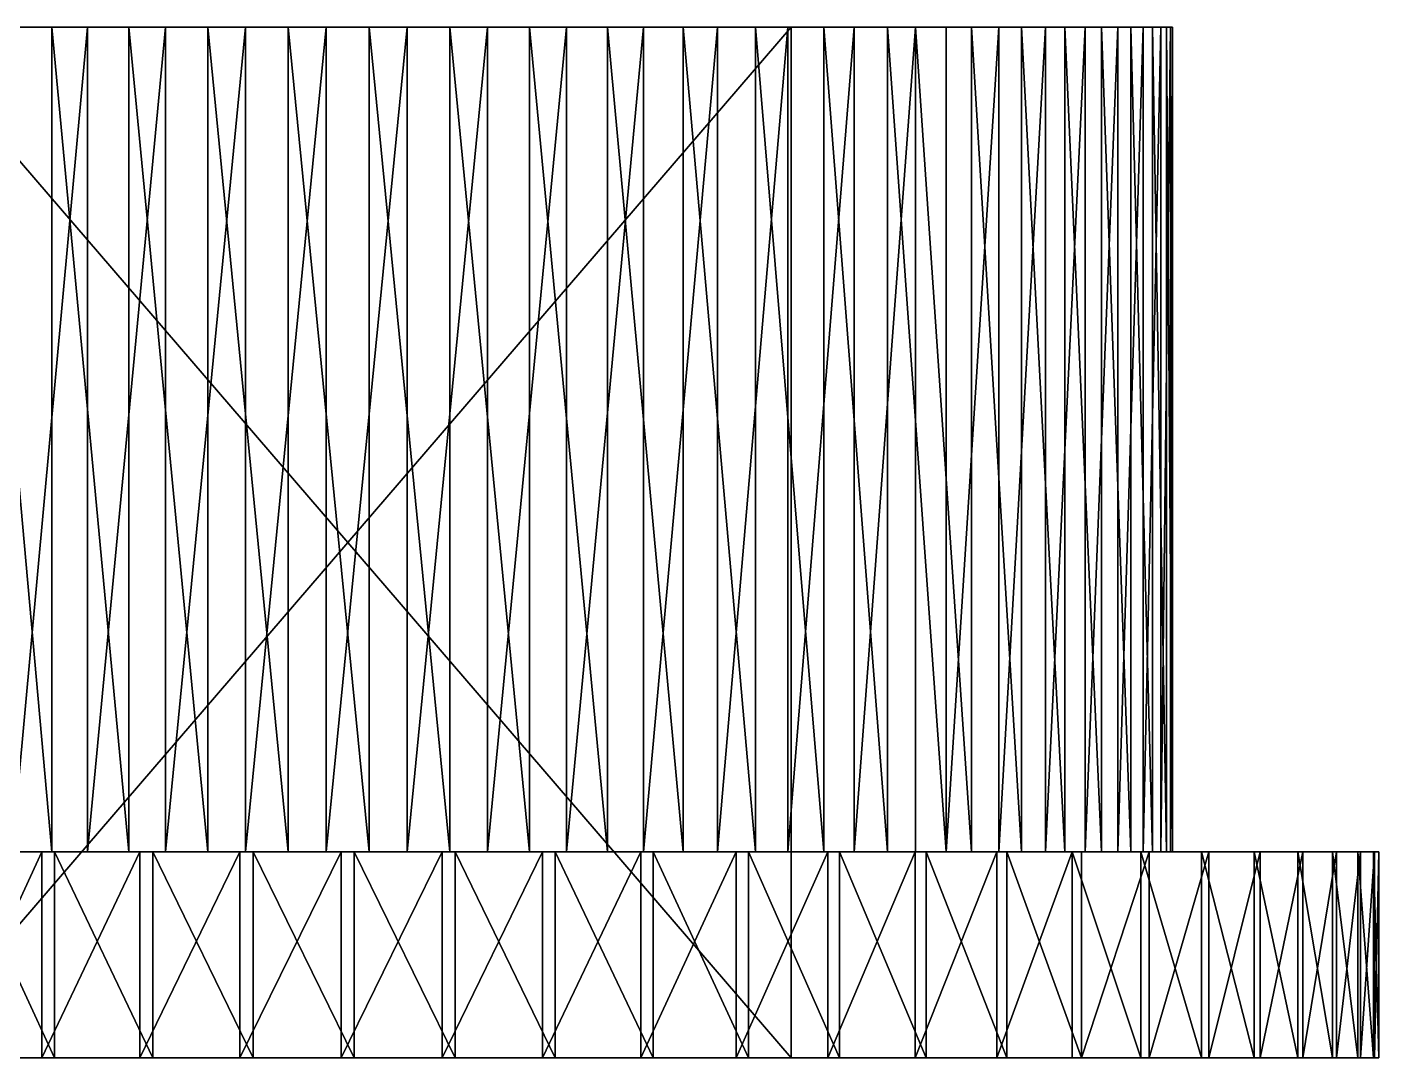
# Model space of a CAD drawing. Extents: x -5 to 5, y -0.31 to 4.69.
# Drawn here: x -1.55 to 5, y -0.31 to 4.69 of the extents above; entities that cross this region are included whole.
import ezdxf

# ---------------------------------------------------------------- set-up
doc = ezdxf.new("R2010")
doc.units = 0
doc.header["$MEASUREMENT"] = 0
doc.linetypes.add('HIDDEN', pattern=[0.375, 0.25, -0.125])
doc.layers.add('object', color=2, linetype='Continuous')
doc.layers.add('STL2DXF', color=7, linetype='Continuous')

msp = doc.modelspace()

# ---------------------------------------------------------------- linework, layer by layer
at = {"layer": 'object', "extrusion": (1, 0, 0)}
for p, q in [((-2.15, 4.689, -2.15), (2.15, 4.689, -2.15)), ((2.15, 4.689, 2.15), (-2.15, 4.689, 2.15)), ((-1.4339, 4.689, 3.7341), (-1.793, 4.689, 3.5756)), ((-1.6265, 4.689, -3.6544), (-1.2605, 4.689, -3.7962)), ((-1.061, 4.689, 3.8567), (-1.4339, 4.689, 3.7341)), ((-1.2605, 4.689, -3.7962), (-0.8823, 4.689, -3.9015)), ((-0.6779, 4.689, 3.9421), (-1.061, 4.689, 3.8567)), ((-0.8823, 4.689, -3.9015), (-0.4956, 4.689, -3.9692)), ((-0.2882, 4.689, 3.9896), (-0.6779, 4.689, 3.9421)), ((-0.4956, 4.689, -3.9692), (-0.1042, 4.689, -3.9986)), ((-0.1042, 4.689, -3.9986), (0.2882, 4.689, -3.9896)), ((0.4956, 4.689, 3.9692), (0.1042, 4.689, 3.9986)), ((0.2882, 4.689, -3.9896), (0.6779, 4.689, -3.9421)), ((0.8823, 4.689, 3.9015), (0.4956, 4.689, 3.9692)), ((0.6779, 4.689, -3.9421), (1.061, 4.689, -3.8567)), ((1.2605, 4.689, 3.7962), (0.8823, 4.689, 3.9015)), ((1.061, 4.689, -3.8567), (1.4339, 4.689, -3.7341)), ((1.6265, 4.689, 3.6544), (1.2605, 4.689, 3.7962)), ((1.4339, 4.689, -3.7341), (1.793, 4.689, -3.5756)), ((1.9768, 4.689, 3.4774), (1.6265, 4.689, 3.6544)), ((1.793, 4.689, -3.5756), (2.1349, 4.689, -3.3826)), ((2.3082, 4.689, 3.2669), (1.9768, 4.689, 3.4774)), ((2.1349, 4.689, -3.3826), (2.4562, 4.689, -3.1571)), ((2.15, 4.689, -2.15), (2.15, 4.689, 2.15)), ((2.6173, 4.689, 3.0249), (2.3082, 4.689, 3.2669)), ((2.4562, 4.689, -3.1571), (2.7538, 4.689, -2.9012)), ((2.9012, 4.689, 2.7538), (2.6173, 4.689, 3.0249)), ((2.7538, 4.689, -2.9012), (3.0249, 4.689, -2.6173)), ((3.1571, 4.689, 2.4562), (2.9012, 4.689, 2.7538)), ((3.0249, 4.689, -2.6173), (3.2669, 4.689, -2.3082)), ((3.3826, 4.689, 2.1349), (3.1571, 4.689, 2.4562)), ((3.2669, 4.689, -2.3082), (3.4774, 4.689, -1.9768)), ((3.5756, 4.689, 1.793), (3.3826, 4.689, 2.1349)), ((3.4774, 4.689, -1.9768), (3.6544, 4.689, -1.6265)), ((3.7341, 4.689, 1.4339), (3.5756, 4.689, 1.793)), ((3.6544, 4.689, -1.6265), (3.7962, 4.689, -1.2605)), ((3.8567, 4.689, 1.061), (3.7341, 4.689, 1.4339)), ((3.7962, 4.689, -1.2605), (3.9015, 4.689, -0.8823)), ((3.9421, 4.689, 0.6779), (3.8567, 4.689, 1.061)), ((3.9015, 4.689, -0.8823), (3.9692, 4.689, -0.4956)), ((3.9896, 4.689, 0.2882), (3.9421, 4.689, 0.6779)), ((3.9692, 4.689, -0.4956), (3.9986, 4.689, -0.1042)), ((3.9986, 4.689, -0.1042), (3.9896, 4.689, 0.2882)), ((-1.9428, 0.689, -4.6071), (-1.4819, 0.689, -4.7754)), ((-1.4209, 0.689, 4.7939), (-1.884, 0.689, 4.6315)), ((-1.4339, 0.689, 3.7341), (-1.793, 0.689, 3.5756)), ((-1.6265, 0.689, -3.6544), (-1.2605, 0.689, -3.7962)), ((-1.4819, 0.689, -4.7754), (-1.0067, 0.689, -4.8976)), ((-1.061, 0.689, 3.8567), (-1.4339, 0.689, 3.7341)), ((-0.9442, 0.689, 4.91), (-1.4209, 0.689, 4.7939)), ((-1.2605, 0.689, -3.7962), (-0.8823, 0.689, -3.9015)), ((-0.6779, 0.689, 3.9421), (-1.061, 0.689, 3.8567)), ((-1.0067, 0.689, -4.8976), (-0.5218, 0.689, -4.9727)), ((-0.4584, 0.689, 4.9789), (-0.9442, 0.689, 4.91)), ((-0.8823, 0.689, -3.9015), (-0.4956, 0.689, -3.9692)), ((-0.2882, 0.689, 3.9896), (-0.6779, 0.689, 3.9421)), ((-0.5218, 0.689, -4.9727), (-0.0319, 0.689, -4.9999)), ((-0.4956, 0.689, -3.9692), (-0.1042, 0.689, -3.9986)), ((0.0319, 0.689, 4.9999), (-0.4584, 0.689, 4.9789)), ((0.1042, 0.689, 3.9986), (-0.2882, 0.689, 3.9896)), ((-0.1042, 0.689, -3.9986), (0.2882, 0.689, -3.9896)), ((-0.0319, 0.689, -4.9999), (0.4584, 0.689, -4.9789)), ((0.5218, 0.689, 4.9727), (0.0319, 0.689, 4.9999)), ((0.4956, 0.689, 3.9692), (0.1042, 0.689, 3.9986)), ((0.2882, 0.689, -3.9896), (0.6779, 0.689, -3.9421)), ((0.4584, 0.689, -4.9789), (0.9442, 0.689, -4.91)), ((0.8823, 0.689, 3.9015), (0.4956, 0.689, 3.9692)), ((1.0067, 0.689, 4.8976), (0.5218, 0.689, 4.9727)), ((0.6779, 0.689, -3.9421), (1.061, 0.689, -3.8567)), ((1.2605, 0.689, 3.7962), (0.8823, 0.689, 3.9015)), ((0.9442, 0.689, -4.91), (1.4209, 0.689, -4.7939)), ((1.4819, 0.689, 4.7754), (1.0067, 0.689, 4.8976)), ((1.061, 0.689, -3.8567), (1.4339, 0.689, -3.7341)), ((1.6265, 0.689, 3.6544), (1.2605, 0.689, 3.7962)), ((1.4209, 0.689, -4.7939), (1.884, 0.689, -4.6315)), ((1.4339, 0.689, -3.7341), (1.793, 0.689, -3.5756)), ((1.9428, 0.689, 4.6071), (1.4819, 0.689, 4.7754)), ((1.9768, 0.689, 3.4774), (1.6265, 0.689, 3.6544)), ((1.793, 0.689, -3.5756), (2.1349, 0.689, -3.3826)), ((1.884, 0.689, -4.6315), (2.3288, 0.689, -4.4245)), ((2.385, 0.689, 4.3945), (1.9428, 0.689, 4.6071)), ((2.3082, 0.689, 3.2669), (1.9768, 0.689, 3.4774)), ((2.1349, 0.689, -3.3826), (2.4562, 0.689, -3.1571)), ((2.6173, 0.689, 3.0249), (2.3082, 0.689, 3.2669)), ((2.3288, 0.689, -4.4245), (2.7513, 0.689, -4.175)), ((2.8043, 0.689, 4.1396), (2.385, 0.689, 4.3945)), ((2.4562, 0.689, -3.1571), (2.7538, 0.689, -2.9012)), ((2.9012, 0.689, 2.7538), (2.6173, 0.689, 3.0249)), ((2.7513, 0.689, -4.175), (3.1473, 0.689, -3.8852)), ((2.7538, 0.689, -2.9012), (3.0249, 0.689, -2.6173)), ((3.1965, 0.689, 3.8448), (2.8043, 0.689, 4.1396)), ((3.1571, 0.689, 2.4562), (2.9012, 0.689, 2.7538)), ((3.0249, 0.689, -2.6173), (3.2669, 0.689, -2.3082)), ((3.1473, 0.689, -3.8852), (3.5129, 0.689, -3.558)), ((3.3826, 0.689, 2.1349), (3.1571, 0.689, 2.4562)), ((3.558, 0.689, 3.5129), (3.1965, 0.689, 3.8448)), ((3.2669, 0.689, -2.3082), (3.4774, 0.689, -1.9768)), ((3.5756, 0.689, 1.793), (3.3826, 0.689, 2.1349)), ((3.4774, 0.689, -1.9768), (3.6544, 0.689, -1.6265)), ((3.5129, 0.689, -3.558), (3.8448, 0.689, -3.1965)), ((3.8852, 0.689, 3.1473), (3.558, 0.689, 3.5129)), ((3.7341, 0.689, 1.4339), (3.5756, 0.689, 1.793)), ((3.6544, 0.689, -1.6265), (3.7962, 0.689, -1.2605)), ((3.8567, 0.689, 1.061), (3.7341, 0.689, 1.4339)), ((3.7962, 0.689, -1.2605), (3.9015, 0.689, -0.8823)), ((3.8448, 0.689, -3.1965), (4.1396, 0.689, -2.8043)), ((3.9421, 0.689, 0.6779), (3.8567, 0.689, 1.061)), ((4.175, 0.689, 2.7513), (3.8852, 0.689, 3.1473)), ((3.9015, 0.689, -0.8823), (3.9692, 0.689, -0.4956)), ((3.9896, 0.689, 0.2882), (3.9421, 0.689, 0.6779)), ((3.9692, 0.689, -0.4956), (3.9986, 0.689, -0.1042)), ((3.9986, 0.689, -0.1042), (3.9896, 0.689, 0.2882)), ((4.1396, 0.689, -2.8043), (4.3945, 0.689, -2.385)), ((4.4245, 0.689, 2.3288), (4.175, 0.689, 2.7513)), ((4.3945, 0.689, -2.385), (4.6071, 0.689, -1.9428)), ((4.6315, 0.689, 1.884), (4.4245, 0.689, 2.3288)), ((4.6071, 0.689, -1.9428), (4.7754, 0.689, -1.4819)), ((4.7939, 0.689, 1.4209), (4.6315, 0.689, 1.884)), ((4.7754, 0.689, -1.4819), (4.8976, 0.689, -1.0067)), ((4.91, 0.689, 0.9442), (4.7939, 0.689, 1.4209)), ((4.8976, 0.689, -1.0067), (4.9727, 0.689, -0.5218)), ((4.9789, 0.689, 0.4584), (4.91, 0.689, 0.9442)), ((4.9727, 0.689, -0.5218), (4.9999, 0.689, -0.0319)), ((4.9999, 0.689, -0.0319), (4.9789, 0.689, 0.4584)), ((2.15, -0.311, 2.15), (-2.15, -0.311, 2.15)), ((-2.15, -0.311, -2.15), (2.15, -0.311, -2.15)), ((-1.9428, -0.311, -4.6071), (-1.4819, -0.311, -4.7754)), ((-1.4209, -0.311, 4.7939), (-1.884, -0.311, 4.6315)), ((-1.4819, -0.311, -4.7754), (-1.0067, -0.311, -4.8976)), ((-0.9442, -0.311, 4.91), (-1.4209, -0.311, 4.7939)), ((-1.0067, -0.311, -4.8976), (-0.5218, -0.311, -4.9727)), ((-0.4584, -0.311, 4.9789), (-0.9442, -0.311, 4.91)), ((-0.5218, -0.311, -4.9727), (-0.0319, -0.311, -4.9999)), ((0.0319, -0.311, 4.9999), (-0.4584, -0.311, 4.9789)), ((-0.0319, -0.311, -4.9999), (0.4584, -0.311, -4.9789)), ((0.5218, -0.311, 4.9727), (0.0319, -0.311, 4.9999)), ((0.4584, -0.311, -4.9789), (0.9442, -0.311, -4.91)), ((1.0067, -0.311, 4.8976), (0.5218, -0.311, 4.9727)), ((0.9442, -0.311, -4.91), (1.4209, -0.311, -4.7939)), ((1.4819, -0.311, 4.7754), (1.0067, -0.311, 4.8976)), ((1.4209, -0.311, -4.7939), (1.884, -0.311, -4.6315)), ((1.9428, -0.311, 4.6071), (1.4819, -0.311, 4.7754)), ((1.884, -0.311, -4.6315), (2.3288, -0.311, -4.4245)), ((2.385, -0.311, 4.3945), (1.9428, -0.311, 4.6071)), ((2.15, -0.311, -2.15), (2.15, -0.311, 2.15)), ((2.3288, -0.311, -4.4245), (2.7513, -0.311, -4.175)), ((2.8043, -0.311, 4.1396), (2.385, -0.311, 4.3945)), ((2.7513, -0.311, -4.175), (3.1473, -0.311, -3.8852)), ((3.1965, -0.311, 3.8448), (2.8043, -0.311, 4.1396)), ((3.1473, -0.311, -3.8852), (3.5129, -0.311, -3.558)), ((3.558, -0.311, 3.5129), (3.1965, -0.311, 3.8448)), ((3.5129, -0.311, -3.558), (3.8448, -0.311, -3.1965)), ((3.8852, -0.311, 3.1473), (3.558, -0.311, 3.5129)), ((3.8448, -0.311, -3.1965), (4.1396, -0.311, -2.8043)), ((4.175, -0.311, 2.7513), (3.8852, -0.311, 3.1473)), ((4.1396, -0.311, -2.8043), (4.3945, -0.311, -2.385)), ((4.4245, -0.311, 2.3288), (4.175, -0.311, 2.7513)), ((4.3945, -0.311, -2.385), (4.6071, -0.311, -1.9428)), ((4.6315, -0.311, 1.884), (4.4245, -0.311, 2.3288)), ((4.6071, -0.311, -1.9428), (4.7754, -0.311, -1.4819)), ((4.7939, -0.311, 1.4209), (4.6315, -0.311, 1.884)), ((4.7754, -0.311, -1.4819), (4.8976, -0.311, -1.0067)), ((4.91, -0.311, 0.9442), (4.7939, -0.311, 1.4209)), ((4.8976, -0.311, -1.0067), (4.9727, -0.311, -0.5218)), ((4.9789, -0.311, 0.4584), (4.91, -0.311, 0.9442)), ((4.9727, -0.311, -0.5218), (4.9999, -0.311, -0.0319)), ((4.9999, -0.311, -0.0319), (4.9789, -0.311, 0.4584))]:
    msp.add_line(p, q, dxfattribs=at)
at = {"layer": 'object', "linetype": 'HIDDEN', "extrusion": (1, 0, 0)}
for p, q in [((2.15, 4.689, -2.15), (2.15, -0.311, -2.15)), ((2.15, 4.689, 2.15), (2.15, -0.311, 2.15))]:
    msp.add_line(p, q, dxfattribs=at)
at = {"layer": 'STL2DXF'}
for points in [[(-3.0249, 4.689, 2.6173), (3.1571, 4.689, 2.4562), (-3.2669, 4.689, 2.3082)], [(-3.2669, 4.689, 2.3082), (3.1571, 4.689, 2.4562), (3.3826, 4.689, 2.1349)], [(-3.2669, 4.689, 2.3082), (3.3826, 4.689, 2.1349), (2.15, 4.689, 2.15)], [(-2.15, 4.689, 2.15), (-3.2669, 4.689, 2.3082), (2.15, 4.689, 2.15)], [(-3.1571, 4.689, -2.4562), (-2.15, 4.689, -2.15), (3.2669, 4.689, -2.3082)], [(-3.1571, 4.689, -2.4562), (3.2669, 4.689, -2.3082), (3.0249, 4.689, -2.6173)], [(-3.1571, 4.689, -2.4562), (3.0249, 4.689, -2.6173), (-2.9012, 4.689, -2.7538)], [(-2.7538, 4.689, 2.9012), (2.9012, 4.689, 2.7538), (-3.0249, 4.689, 2.6173)], [(-3.0249, 4.689, 2.6173), (2.9012, 4.689, 2.7538), (3.1571, 4.689, 2.4562)], [(-2.9012, 4.689, -2.7538), (3.0249, 4.689, -2.6173), (2.7538, 4.689, -2.9012)], [(-2.9012, 4.689, -2.7538), (2.7538, 4.689, -2.9012), (-2.6173, 4.689, -3.0249)], [(-2.4562, 4.689, 3.1571), (2.6173, 4.689, 3.0249), (-2.7538, 4.689, 2.9012)], [(-2.7538, 4.689, 2.9012), (2.6173, 4.689, 3.0249), (2.9012, 4.689, 2.7538)], [(-2.6173, 4.689, -3.0249), (2.7538, 4.689, -2.9012), (2.4562, 4.689, -3.1571)], [(-2.6173, 4.689, -3.0249), (2.4562, 4.689, -3.1571), (-2.3082, 4.689, -3.2669)], [(-2.1349, 4.689, 3.3826), (2.3082, 4.689, 3.2669), (-2.4562, 4.689, 3.1571)], [(-2.4562, 4.689, 3.1571), (2.3082, 4.689, 3.2669), (2.6173, 4.689, 3.0249)], [(-2.3082, 4.689, -3.2669), (2.4562, 4.689, -3.1571), (2.1349, 4.689, -3.3826)], [(-2.3082, 4.689, -3.2669), (2.1349, 4.689, -3.3826), (-1.9768, 4.689, -3.4774)], [(-2.15, -0.311, 2.15), (2.15, 4.689, 2.15), (2.15, -0.311, 2.15)], [(2.15, 4.689, 2.15), (-2.15, -0.311, 2.15), (-2.15, 4.689, 2.15)], [(2.15, 4.689, -2.15), (3.2669, 4.689, -2.3082), (-2.15, 4.689, -2.15)], [(-2.15, 4.689, -2.15), (2.15, -0.311, -2.15), (2.15, 4.689, -2.15)], [(2.15, -0.311, -2.15), (-2.15, 4.689, -2.15), (-2.15, -0.311, -2.15)], [(-1.793, 4.689, 3.5756), (1.9768, 4.689, 3.4774), (-2.1349, 4.689, 3.3826)], [(-2.1349, 4.689, 3.3826), (1.9768, 4.689, 3.4774), (2.3082, 4.689, 3.2669)], [(-1.9768, 4.689, -3.4774), (2.1349, 4.689, -3.3826), (1.793, 4.689, -3.5756)], [(-1.9768, 4.689, -3.4774), (1.793, 4.689, -3.5756), (-1.6265, 4.689, -3.6544)], [(-1.4339, 4.689, 3.7341), (1.6265, 4.689, 3.6544), (-1.793, 4.689, 3.5756)], [(-1.793, 4.689, 3.5756), (1.6265, 4.689, 3.6544), (1.9768, 4.689, 3.4774)], [(-1.793, 4.689, 3.5756), (-1.4339, 0.689, 3.7341), (-1.4339, 4.689, 3.7341)], [(-1.4339, 0.689, 3.7341), (-1.793, 4.689, 3.5756), (-1.793, 0.689, 3.5756)], [(-1.6265, 0.689, -3.6544), (-1.2605, 4.689, -3.7962), (-1.2605, 0.689, -3.7962)], [(-1.2605, 4.689, -3.7962), (-1.6265, 0.689, -3.6544), (-1.6265, 4.689, -3.6544)], [(-1.6265, 4.689, -3.6544), (1.793, 4.689, -3.5756), (1.4339, 4.689, -3.7341)], [(-1.6265, 4.689, -3.6544), (1.4339, 4.689, -3.7341), (-1.2605, 4.689, -3.7962)], [(-1.4339, 4.689, 3.7341), (-1.061, 0.689, 3.8567), (-1.061, 4.689, 3.8567)], [(-1.061, 0.689, 3.8567), (-1.4339, 4.689, 3.7341), (-1.4339, 0.689, 3.7341)], [(-1.061, 4.689, 3.8567), (1.2605, 4.689, 3.7962), (-1.4339, 4.689, 3.7341)], [(-1.4339, 4.689, 3.7341), (1.2605, 4.689, 3.7962), (1.6265, 4.689, 3.6544)], [(-1.2605, 0.689, -3.7962), (-0.8823, 4.689, -3.9015), (-0.8823, 0.689, -3.9015)], [(-0.8823, 4.689, -3.9015), (-1.2605, 0.689, -3.7962), (-1.2605, 4.689, -3.7962)], [(-1.2605, 4.689, -3.7962), (1.4339, 4.689, -3.7341), (1.061, 4.689, -3.8567)], [(-1.2605, 4.689, -3.7962), (1.061, 4.689, -3.8567), (-0.8823, 4.689, -3.9015)], [(-0.6779, 4.689, 3.9421), (0.8823, 4.689, 3.9015), (-1.061, 4.689, 3.8567)], [(-1.061, 4.689, 3.8567), (0.8823, 4.689, 3.9015), (1.2605, 4.689, 3.7962)], [(-1.061, 4.689, 3.8567), (-0.6779, 0.689, 3.9421), (-0.6779, 4.689, 3.9421)], [(-0.6779, 0.689, 3.9421), (-1.061, 4.689, 3.8567), (-1.061, 0.689, 3.8567)], [(-0.8823, 0.689, -3.9015), (-0.4956, 4.689, -3.9692), (-0.4956, 0.689, -3.9692)], [(-0.4956, 4.689, -3.9692), (-0.8823, 0.689, -3.9015), (-0.8823, 4.689, -3.9015)], [(-0.8823, 4.689, -3.9015), (1.061, 4.689, -3.8567), (0.6779, 4.689, -3.9421)], [(-0.8823, 4.689, -3.9015), (0.6779, 4.689, -3.9421), (-0.4956, 4.689, -3.9692)], [(-0.6779, 4.689, 3.9421), (-0.2882, 0.689, 3.9896), (-0.2882, 4.689, 3.9896)], [(-0.2882, 0.689, 3.9896), (-0.6779, 4.689, 3.9421), (-0.6779, 0.689, 3.9421)], [(-0.2882, 4.689, 3.9896), (0.4956, 4.689, 3.9692), (-0.6779, 4.689, 3.9421)], [(-0.6779, 4.689, 3.9421), (0.4956, 4.689, 3.9692), (0.8823, 4.689, 3.9015)], [(-0.4956, 0.689, -3.9692), (-0.1042, 4.689, -3.9986), (-0.1042, 0.689, -3.9986)], [(-0.1042, 4.689, -3.9986), (-0.4956, 0.689, -3.9692), (-0.4956, 4.689, -3.9692)], [(-0.4956, 4.689, -3.9692), (0.6779, 4.689, -3.9421), (0.2882, 4.689, -3.9896)], [(-0.4956, 4.689, -3.9692), (0.2882, 4.689, -3.9896), (-0.1042, 4.689, -3.9986)], [(-0.2882, 4.689, 3.9896), (0.1042, 0.689, 3.9986), (0.1042, 4.689, 3.9986)], [(0.1042, 0.689, 3.9986), (-0.2882, 4.689, 3.9896), (-0.2882, 0.689, 3.9896)], [(0.4956, 4.689, 3.9692), (-0.2882, 4.689, 3.9896), (0.1042, 4.689, 3.9986)], [(-0.1042, 0.689, -3.9986), (0.2882, 4.689, -3.9896), (0.2882, 0.689, -3.9896)], [(0.2882, 4.689, -3.9896), (-0.1042, 0.689, -3.9986), (-0.1042, 4.689, -3.9986)], [(0.1042, 4.689, 3.9986), (0.4956, 0.689, 3.9692), (0.4956, 4.689, 3.9692)], [(0.4956, 0.689, 3.9692), (0.1042, 4.689, 3.9986), (0.1042, 0.689, 3.9986)], [(0.2882, 0.689, -3.9896), (0.6779, 4.689, -3.9421), (0.6779, 0.689, -3.9421)], [(0.6779, 4.689, -3.9421), (0.2882, 0.689, -3.9896), (0.2882, 4.689, -3.9896)], [(0.4956, 4.689, 3.9692), (0.8823, 0.689, 3.9015), (0.8823, 4.689, 3.9015)], [(0.8823, 0.689, 3.9015), (0.4956, 4.689, 3.9692), (0.4956, 0.689, 3.9692)], [(0.6779, 0.689, -3.9421), (1.061, 4.689, -3.8567), (1.061, 0.689, -3.8567)], [(1.061, 4.689, -3.8567), (0.6779, 0.689, -3.9421), (0.6779, 4.689, -3.9421)], [(0.8823, 4.689, 3.9015), (1.2605, 0.689, 3.7962), (1.2605, 4.689, 3.7962)], [(1.2605, 0.689, 3.7962), (0.8823, 4.689, 3.9015), (0.8823, 0.689, 3.9015)], [(1.061, 0.689, -3.8567), (1.4339, 4.689, -3.7341), (1.4339, 0.689, -3.7341)], [(1.4339, 4.689, -3.7341), (1.061, 0.689, -3.8567), (1.061, 4.689, -3.8567)], [(1.2605, 4.689, 3.7962), (1.6265, 0.689, 3.6544), (1.6265, 4.689, 3.6544)], [(1.6265, 0.689, 3.6544), (1.2605, 4.689, 3.7962), (1.2605, 0.689, 3.7962)], [(1.4339, 0.689, -3.7341), (1.793, 4.689, -3.5756), (1.793, 0.689, -3.5756)], [(1.793, 4.689, -3.5756), (1.4339, 0.689, -3.7341), (1.4339, 4.689, -3.7341)], [(1.6265, 4.689, 3.6544), (1.9768, 0.689, 3.4774), (1.9768, 4.689, 3.4774)], [(1.9768, 0.689, 3.4774), (1.6265, 4.689, 3.6544), (1.6265, 0.689, 3.6544)], [(1.793, 0.689, -3.5756), (2.1349, 4.689, -3.3826), (2.1349, 0.689, -3.3826)], [(2.1349, 4.689, -3.3826), (1.793, 0.689, -3.5756), (1.793, 4.689, -3.5756)], [(1.9768, 4.689, 3.4774), (2.3082, 0.689, 3.2669), (2.3082, 4.689, 3.2669)], [(2.3082, 0.689, 3.2669), (1.9768, 4.689, 3.4774), (1.9768, 0.689, 3.4774)], [(2.1349, 0.689, -3.3826), (2.4562, 4.689, -3.1571), (2.4562, 0.689, -3.1571)], [(2.4562, 4.689, -3.1571), (2.1349, 0.689, -3.3826), (2.1349, 4.689, -3.3826)], [(2.15, 4.689, 2.15), (2.15, -0.311, -2.15), (2.15, -0.311, 2.15)], [(2.15, -0.311, -2.15), (2.15, 4.689, 2.15), (2.15, 4.689, -2.15)], [(2.15, 4.689, 2.15), (3.3826, 4.689, 2.1349), (2.15, 4.689, -2.15)], [(2.15, 4.689, -2.15), (3.3826, 4.689, 2.1349), (3.5756, 4.689, 1.793)], [(2.15, 4.689, -2.15), (3.5756, 4.689, 1.793), (3.7341, 4.689, 1.4339)], [(2.15, 4.689, -2.15), (3.7341, 4.689, 1.4339), (3.8567, 4.689, 1.061)], [(2.15, 4.689, -2.15), (3.8567, 4.689, 1.061), (3.9421, 4.689, 0.6779)], [(2.15, 4.689, -2.15), (3.9421, 4.689, 0.6779), (3.9896, 4.689, 0.2882)], [(2.15, 4.689, -2.15), (3.9896, 4.689, 0.2882), (3.9986, 4.689, -0.1042)], [(2.15, 4.689, -2.15), (3.9986, 4.689, -0.1042), (3.9692, 4.689, -0.4956)], [(2.15, 4.689, -2.15), (3.9692, 4.689, -0.4956), (3.9015, 4.689, -0.8823)], [(2.15, 4.689, -2.15), (3.9015, 4.689, -0.8823), (3.7962, 4.689, -1.2605)], [(2.15, 4.689, -2.15), (3.7962, 4.689, -1.2605), (3.6544, 4.689, -1.6265)], [(2.15, 4.689, -2.15), (3.6544, 4.689, -1.6265), (3.4774, 4.689, -1.9768)], [(2.15, 4.689, -2.15), (3.4774, 4.689, -1.9768), (3.2669, 4.689, -2.3082)], [(2.3082, 4.689, 3.2669), (2.6173, 0.689, 3.0249), (2.6173, 4.689, 3.0249)], [(2.6173, 0.689, 3.0249), (2.3082, 4.689, 3.2669), (2.3082, 0.689, 3.2669)], [(2.4562, 0.689, -3.1571), (2.7538, 4.689, -2.9012), (2.7538, 0.689, -2.9012)], [(2.7538, 4.689, -2.9012), (2.4562, 0.689, -3.1571), (2.4562, 4.689, -3.1571)], [(2.6173, 4.689, 3.0249), (2.9012, 0.689, 2.7538), (2.9012, 4.689, 2.7538)], [(2.9012, 0.689, 2.7538), (2.6173, 4.689, 3.0249), (2.6173, 0.689, 3.0249)], [(2.7538, 4.689, -2.9012), (3.0249, 0.689, -2.6173), (2.7538, 0.689, -2.9012)], [(3.0249, 0.689, -2.6173), (2.7538, 4.689, -2.9012), (3.0249, 4.689, -2.6173)], [(3.1571, 4.689, 2.4562), (2.9012, 0.689, 2.7538), (3.1571, 0.689, 2.4562)], [(2.9012, 0.689, 2.7538), (3.1571, 4.689, 2.4562), (2.9012, 4.689, 2.7538)], [(3.0249, 4.689, -2.6173), (3.2669, 0.689, -2.3082), (3.0249, 0.689, -2.6173)], [(3.2669, 0.689, -2.3082), (3.0249, 4.689, -2.6173), (3.2669, 4.689, -2.3082)], [(3.3826, 4.689, 2.1349), (3.1571, 0.689, 2.4562), (3.3826, 0.689, 2.1349)], [(3.1571, 0.689, 2.4562), (3.3826, 4.689, 2.1349), (3.1571, 4.689, 2.4562)], [(3.2669, 4.689, -2.3082), (3.4774, 0.689, -1.9768), (3.2669, 0.689, -2.3082)], [(3.4774, 0.689, -1.9768), (3.2669, 4.689, -2.3082), (3.4774, 4.689, -1.9768)], [(3.5756, 4.689, 1.793), (3.3826, 0.689, 2.1349), (3.5756, 0.689, 1.793)], [(3.3826, 0.689, 2.1349), (3.5756, 4.689, 1.793), (3.3826, 4.689, 2.1349)], [(3.4774, 4.689, -1.9768), (3.6544, 0.689, -1.6265), (3.4774, 0.689, -1.9768)], [(3.6544, 0.689, -1.6265), (3.4774, 4.689, -1.9768), (3.6544, 4.689, -1.6265)], [(3.7341, 4.689, 1.4339), (3.5756, 0.689, 1.793), (3.7341, 0.689, 1.4339)], [(3.5756, 0.689, 1.793), (3.7341, 4.689, 1.4339), (3.5756, 4.689, 1.793)], [(3.6544, 4.689, -1.6265), (3.7962, 0.689, -1.2605), (3.6544, 0.689, -1.6265)], [(3.7962, 0.689, -1.2605), (3.6544, 4.689, -1.6265), (3.7962, 4.689, -1.2605)], [(3.8567, 4.689, 1.061), (3.7341, 0.689, 1.4339), (3.8567, 0.689, 1.061)], [(3.7341, 0.689, 1.4339), (3.8567, 4.689, 1.061), (3.7341, 4.689, 1.4339)], [(3.7962, 4.689, -1.2605), (3.9015, 0.689, -0.8823), (3.7962, 0.689, -1.2605)], [(3.9015, 0.689, -0.8823), (3.7962, 4.689, -1.2605), (3.9015, 4.689, -0.8823)], [(3.9421, 4.689, 0.6779), (3.8567, 0.689, 1.061), (3.9421, 0.689, 0.6779)], [(3.8567, 0.689, 1.061), (3.9421, 4.689, 0.6779), (3.8567, 4.689, 1.061)], [(3.9015, 4.689, -0.8823), (3.9692, 0.689, -0.4956), (3.9015, 0.689, -0.8823)], [(3.9692, 0.689, -0.4956), (3.9015, 4.689, -0.8823), (3.9692, 4.689, -0.4956)], [(3.9896, 4.689, 0.2882), (3.9421, 0.689, 0.6779), (3.9896, 0.689, 0.2882)], [(3.9421, 0.689, 0.6779), (3.9896, 4.689, 0.2882), (3.9421, 4.689, 0.6779)], [(3.9692, 4.689, -0.4956), (3.9986, 0.689, -0.1042), (3.9692, 0.689, -0.4956)], [(3.9986, 0.689, -0.1042), (3.9692, 4.689, -0.4956), (3.9986, 4.689, -0.1042)], [(3.9986, 4.689, -0.1042), (3.9896, 0.689, 0.2882), (3.9986, 0.689, -0.1042)], [(3.9896, 0.689, 0.2882), (3.9986, 4.689, -0.1042), (3.9896, 4.689, 0.2882)], [(-3.1473, 0.689, 3.8852), (-1.061, 0.689, 3.8567), (-3.5129, 0.689, 3.558)], [(-3.5129, 0.689, 3.558), (-1.061, 0.689, 3.8567), (-1.4339, 0.689, 3.7341)], [(-3.5129, 0.689, 3.558), (-1.4339, 0.689, 3.7341), (-1.793, 0.689, 3.5756)], [(-3.1965, 0.689, -3.8448), (-1.6265, 0.689, -3.6544), (-1.2605, 0.689, -3.7962)], [(-3.1965, 0.689, -3.8448), (-1.2605, 0.689, -3.7962), (-0.8823, 0.689, -3.9015)], [(-3.1965, 0.689, -3.8448), (-0.8823, 0.689, -3.9015), (-2.8043, 0.689, -4.1396)], [(-2.7513, 0.689, 4.175), (2.8043, 0.689, 4.1396), (-3.1473, 0.689, 3.8852)], [(-3.1473, 0.689, 3.8852), (2.8043, 0.689, 4.1396), (-0.2882, 0.689, 3.9896)], [(-3.1473, 0.689, 3.8852), (-0.2882, 0.689, 3.9896), (-0.6779, 0.689, 3.9421)], [(-3.1473, 0.689, 3.8852), (-0.6779, 0.689, 3.9421), (-1.061, 0.689, 3.8567)], [(-0.1042, 0.689, -3.9986), (2.7513, 0.689, -4.175), (-2.8043, 0.689, -4.1396)], [(-2.8043, 0.689, -4.1396), (2.7513, 0.689, -4.175), (-2.385, 0.689, -4.3945)], [(-2.8043, 0.689, -4.1396), (-0.8823, 0.689, -3.9015), (-0.4956, 0.689, -3.9692)], [(-2.8043, 0.689, -4.1396), (-0.4956, 0.689, -3.9692), (-0.1042, 0.689, -3.9986)], [(-2.3288, 0.689, 4.4245), (2.385, 0.689, 4.3945), (-2.7513, 0.689, 4.175)], [(-2.7513, 0.689, 4.175), (2.385, 0.689, 4.3945), (2.8043, 0.689, 4.1396)], [(-2.385, 0.689, -4.3945), (2.7513, 0.689, -4.175), (2.3288, 0.689, -4.4245)], [(-2.385, 0.689, -4.3945), (2.3288, 0.689, -4.4245), (-1.9428, 0.689, -4.6071)], [(-1.884, 0.689, 4.6315), (1.9428, 0.689, 4.6071), (-2.3288, 0.689, 4.4245)], [(-2.3288, 0.689, 4.4245), (1.9428, 0.689, 4.6071), (2.385, 0.689, 4.3945)], [(-1.9428, -0.311, -4.6071), (-1.4819, 0.689, -4.7754), (-1.4819, -0.311, -4.7754)], [(-1.4819, 0.689, -4.7754), (-1.9428, -0.311, -4.6071), (-1.9428, 0.689, -4.6071)], [(-1.9428, 0.689, -4.6071), (2.3288, 0.689, -4.4245), (1.884, 0.689, -4.6315)], [(-1.9428, 0.689, -4.6071), (1.884, 0.689, -4.6315), (-1.4819, 0.689, -4.7754)], [(-1.884, 0.689, 4.6315), (-1.4209, -0.311, 4.7939), (-1.4209, 0.689, 4.7939)], [(-1.4209, -0.311, 4.7939), (-1.884, 0.689, 4.6315), (-1.884, -0.311, 4.6315)], [(-1.4209, 0.689, 4.7939), (1.4819, 0.689, 4.7754), (-1.884, 0.689, 4.6315)], [(-1.884, 0.689, 4.6315), (1.4819, 0.689, 4.7754), (1.9428, 0.689, 4.6071)], [(-1.4819, -0.311, -4.7754), (-1.0067, 0.689, -4.8976), (-1.0067, -0.311, -4.8976)], [(-1.0067, 0.689, -4.8976), (-1.4819, -0.311, -4.7754), (-1.4819, 0.689, -4.7754)], [(-1.4819, 0.689, -4.7754), (1.884, 0.689, -4.6315), (1.4209, 0.689, -4.7939)], [(-1.4819, 0.689, -4.7754), (1.4209, 0.689, -4.7939), (-1.0067, 0.689, -4.8976)], [(-1.4209, 0.689, 4.7939), (-0.9442, -0.311, 4.91), (-0.9442, 0.689, 4.91)], [(-0.9442, -0.311, 4.91), (-1.4209, 0.689, 4.7939), (-1.4209, -0.311, 4.7939)], [(-0.9442, 0.689, 4.91), (1.0067, 0.689, 4.8976), (-1.4209, 0.689, 4.7939)], [(-1.4209, 0.689, 4.7939), (1.0067, 0.689, 4.8976), (1.4819, 0.689, 4.7754)], [(-1.0067, -0.311, -4.8976), (-0.5218, 0.689, -4.9727), (-0.5218, -0.311, -4.9727)], [(-0.5218, 0.689, -4.9727), (-1.0067, -0.311, -4.8976), (-1.0067, 0.689, -4.8976)], [(-1.0067, 0.689, -4.8976), (1.4209, 0.689, -4.7939), (0.9442, 0.689, -4.91)], [(-1.0067, 0.689, -4.8976), (0.9442, 0.689, -4.91), (-0.5218, 0.689, -4.9727)], [(-0.9442, 0.689, 4.91), (-0.4584, -0.311, 4.9789), (-0.4584, 0.689, 4.9789)], [(-0.4584, -0.311, 4.9789), (-0.9442, 0.689, 4.91), (-0.9442, -0.311, 4.91)], [(-0.4584, 0.689, 4.9789), (0.5218, 0.689, 4.9727), (-0.9442, 0.689, 4.91)], [(-0.9442, 0.689, 4.91), (0.5218, 0.689, 4.9727), (1.0067, 0.689, 4.8976)], [(-0.5218, -0.311, -4.9727), (-0.0319, 0.689, -4.9999), (-0.0319, -0.311, -4.9999)], [(-0.0319, 0.689, -4.9999), (-0.5218, -0.311, -4.9727), (-0.5218, 0.689, -4.9727)], [(-0.5218, 0.689, -4.9727), (0.9442, 0.689, -4.91), (0.4584, 0.689, -4.9789)], [(-0.5218, 0.689, -4.9727), (0.4584, 0.689, -4.9789), (-0.0319, 0.689, -4.9999)], [(-0.4584, 0.689, 4.9789), (0.0319, -0.311, 4.9999), (0.0319, 0.689, 4.9999)], [(0.0319, -0.311, 4.9999), (-0.4584, 0.689, 4.9789), (-0.4584, -0.311, 4.9789)], [(0.5218, 0.689, 4.9727), (-0.4584, 0.689, 4.9789), (0.0319, 0.689, 4.9999)], [(-0.2882, 0.689, 3.9896), (2.8043, 0.689, 4.1396), (0.1042, 0.689, 3.9986)], [(0.2882, 0.689, -3.9896), (2.7513, 0.689, -4.175), (-0.1042, 0.689, -3.9986)], [(-0.0319, -0.311, -4.9999), (0.4584, 0.689, -4.9789), (0.4584, -0.311, -4.9789)], [(0.4584, 0.689, -4.9789), (-0.0319, -0.311, -4.9999), (-0.0319, 0.689, -4.9999)], [(0.0319, 0.689, 4.9999), (0.5218, -0.311, 4.9727), (0.5218, 0.689, 4.9727)], [(0.5218, -0.311, 4.9727), (0.0319, 0.689, 4.9999), (0.0319, -0.311, 4.9999)], [(3.1965, 0.689, 3.8448), (0.1042, 0.689, 3.9986), (2.8043, 0.689, 4.1396)], [(0.1042, 0.689, 3.9986), (3.1965, 0.689, 3.8448), (0.4956, 0.689, 3.9692)], [(0.6779, 0.689, -3.9421), (2.7513, 0.689, -4.175), (0.2882, 0.689, -3.9896)], [(0.4584, -0.311, -4.9789), (0.9442, 0.689, -4.91), (0.9442, -0.311, -4.91)], [(0.9442, 0.689, -4.91), (0.4584, -0.311, -4.9789), (0.4584, 0.689, -4.9789)], [(0.4956, 0.689, 3.9692), (3.1965, 0.689, 3.8448), (0.8823, 0.689, 3.9015)], [(0.5218, 0.689, 4.9727), (1.0067, -0.311, 4.8976), (1.0067, 0.689, 4.8976)], [(1.0067, -0.311, 4.8976), (0.5218, 0.689, 4.9727), (0.5218, -0.311, 4.9727)], [(1.061, 0.689, -3.8567), (3.1473, 0.689, -3.8852), (0.6779, 0.689, -3.9421)], [(0.6779, 0.689, -3.9421), (3.1473, 0.689, -3.8852), (2.7513, 0.689, -4.175)], [(0.8823, 0.689, 3.9015), (3.1965, 0.689, 3.8448), (1.2605, 0.689, 3.7962)], [(0.9442, -0.311, -4.91), (1.4209, 0.689, -4.7939), (1.4209, -0.311, -4.7939)], [(1.4209, 0.689, -4.7939), (0.9442, -0.311, -4.91), (0.9442, 0.689, -4.91)], [(1.0067, 0.689, 4.8976), (1.4819, -0.311, 4.7754), (1.4819, 0.689, 4.7754)], [(1.4819, -0.311, 4.7754), (1.0067, 0.689, 4.8976), (1.0067, -0.311, 4.8976)], [(1.4339, 0.689, -3.7341), (3.1473, 0.689, -3.8852), (1.061, 0.689, -3.8567)], [(1.2605, 0.689, 3.7962), (3.1965, 0.689, 3.8448), (3.558, 0.689, 3.5129)], [(1.2605, 0.689, 3.7962), (3.558, 0.689, 3.5129), (1.6265, 0.689, 3.6544)], [(1.4209, -0.311, -4.7939), (1.884, 0.689, -4.6315), (1.884, -0.311, -4.6315)], [(1.884, 0.689, -4.6315), (1.4209, -0.311, -4.7939), (1.4209, 0.689, -4.7939)], [(1.793, 0.689, -3.5756), (3.1473, 0.689, -3.8852), (1.4339, 0.689, -3.7341)], [(1.4819, 0.689, 4.7754), (1.9428, -0.311, 4.6071), (1.9428, 0.689, 4.6071)], [(1.9428, -0.311, 4.6071), (1.4819, 0.689, 4.7754), (1.4819, -0.311, 4.7754)], [(1.6265, 0.689, 3.6544), (3.558, 0.689, 3.5129), (1.9768, 0.689, 3.4774)], [(2.1349, 0.689, -3.3826), (3.5129, 0.689, -3.558), (1.793, 0.689, -3.5756)], [(1.793, 0.689, -3.5756), (3.5129, 0.689, -3.558), (3.1473, 0.689, -3.8852)], [(1.884, -0.311, -4.6315), (2.3288, 0.689, -4.4245), (2.3288, -0.311, -4.4245)], [(2.3288, 0.689, -4.4245), (1.884, -0.311, -4.6315), (1.884, 0.689, -4.6315)], [(1.9428, 0.689, 4.6071), (2.385, -0.311, 4.3945), (2.385, 0.689, 4.3945)], [(2.385, -0.311, 4.3945), (1.9428, 0.689, 4.6071), (1.9428, -0.311, 4.6071)], [(1.9768, 0.689, 3.4774), (3.558, 0.689, 3.5129), (3.8852, 0.689, 3.1473)], [(1.9768, 0.689, 3.4774), (3.8852, 0.689, 3.1473), (2.3082, 0.689, 3.2669)], [(2.4562, 0.689, -3.1571), (3.8448, 0.689, -3.1965), (2.1349, 0.689, -3.3826)], [(2.1349, 0.689, -3.3826), (3.8448, 0.689, -3.1965), (3.5129, 0.689, -3.558)], [(2.3082, 0.689, 3.2669), (3.8852, 0.689, 3.1473), (2.6173, 0.689, 3.0249)], [(2.3288, -0.311, -4.4245), (2.7513, 0.689, -4.175), (2.7513, -0.311, -4.175)], [(2.7513, 0.689, -4.175), (2.3288, -0.311, -4.4245), (2.3288, 0.689, -4.4245)], [(2.385, 0.689, 4.3945), (2.8043, -0.311, 4.1396), (2.8043, 0.689, 4.1396)], [(2.8043, -0.311, 4.1396), (2.385, 0.689, 4.3945), (2.385, -0.311, 4.3945)], [(2.7538, 0.689, -2.9012), (3.8448, 0.689, -3.1965), (2.4562, 0.689, -3.1571)], [(2.6173, 0.689, 3.0249), (3.8852, 0.689, 3.1473), (4.175, 0.689, 2.7513)], [(2.6173, 0.689, 3.0249), (4.175, 0.689, 2.7513), (2.9012, 0.689, 2.7538)], [(2.7513, -0.311, -4.175), (3.1473, 0.689, -3.8852), (3.1473, -0.311, -3.8852)], [(3.1473, 0.689, -3.8852), (2.7513, -0.311, -4.175), (2.7513, 0.689, -4.175)], [(3.0249, 0.689, -2.6173), (4.1396, 0.689, -2.8043), (2.7538, 0.689, -2.9012)], [(2.7538, 0.689, -2.9012), (4.1396, 0.689, -2.8043), (3.8448, 0.689, -3.1965)], [(2.8043, 0.689, 4.1396), (3.1965, -0.311, 3.8448), (3.1965, 0.689, 3.8448)], [(3.1965, -0.311, 3.8448), (2.8043, 0.689, 4.1396), (2.8043, -0.311, 4.1396)], [(2.9012, 0.689, 2.7538), (4.175, 0.689, 2.7513), (3.1571, 0.689, 2.4562)], [(3.2669, 0.689, -2.3082), (4.3945, 0.689, -2.385), (3.0249, 0.689, -2.6173)], [(3.0249, 0.689, -2.6173), (4.3945, 0.689, -2.385), (4.1396, 0.689, -2.8043)], [(3.1473, -0.311, -3.8852), (3.5129, 0.689, -3.558), (3.5129, -0.311, -3.558)], [(3.5129, 0.689, -3.558), (3.1473, -0.311, -3.8852), (3.1473, 0.689, -3.8852)], [(3.1571, 0.689, 2.4562), (4.175, 0.689, 2.7513), (4.4245, 0.689, 2.3288)], [(3.1571, 0.689, 2.4562), (4.4245, 0.689, 2.3288), (3.3826, 0.689, 2.1349)], [(3.1965, 0.689, 3.8448), (3.558, -0.311, 3.5129), (3.558, 0.689, 3.5129)], [(3.558, -0.311, 3.5129), (3.1965, 0.689, 3.8448), (3.1965, -0.311, 3.8448)], [(3.4774, 0.689, -1.9768), (4.3945, 0.689, -2.385), (3.2669, 0.689, -2.3082)], [(3.3826, 0.689, 2.1349), (4.4245, 0.689, 2.3288), (4.6315, 0.689, 1.884)], [(3.3826, 0.689, 2.1349), (4.6315, 0.689, 1.884), (3.5756, 0.689, 1.793)], [(3.6544, 0.689, -1.6265), (4.6071, 0.689, -1.9428), (3.4774, 0.689, -1.9768)], [(3.4774, 0.689, -1.9768), (4.6071, 0.689, -1.9428), (4.3945, 0.689, -2.385)], [(3.5129, 0.689, -3.558), (3.8448, -0.311, -3.1965), (3.5129, -0.311, -3.558)], [(3.8448, -0.311, -3.1965), (3.5129, 0.689, -3.558), (3.8448, 0.689, -3.1965)], [(3.8852, 0.689, 3.1473), (3.558, -0.311, 3.5129), (3.8852, -0.311, 3.1473)], [(3.558, -0.311, 3.5129), (3.8852, 0.689, 3.1473), (3.558, 0.689, 3.5129)], [(3.5756, 0.689, 1.793), (4.6315, 0.689, 1.884), (4.7939, 0.689, 1.4209)], [(3.5756, 0.689, 1.793), (4.7939, 0.689, 1.4209), (3.7341, 0.689, 1.4339)], [(3.7962, 0.689, -1.2605), (4.7754, 0.689, -1.4819), (3.6544, 0.689, -1.6265)], [(3.6544, 0.689, -1.6265), (4.7754, 0.689, -1.4819), (4.6071, 0.689, -1.9428)], [(3.7341, 0.689, 1.4339), (4.7939, 0.689, 1.4209), (3.8567, 0.689, 1.061)], [(3.9015, 0.689, -0.8823), (4.8976, 0.689, -1.0067), (3.7962, 0.689, -1.2605)], [(3.7962, 0.689, -1.2605), (4.8976, 0.689, -1.0067), (4.7754, 0.689, -1.4819)], [(3.8448, 0.689, -3.1965), (4.1396, -0.311, -2.8043), (3.8448, -0.311, -3.1965)], [(4.1396, -0.311, -2.8043), (3.8448, 0.689, -3.1965), (4.1396, 0.689, -2.8043)], [(3.8567, 0.689, 1.061), (4.7939, 0.689, 1.4209), (4.91, 0.689, 0.9442)], [(3.8567, 0.689, 1.061), (4.91, 0.689, 0.9442), (3.9421, 0.689, 0.6779)], [(4.175, 0.689, 2.7513), (3.8852, -0.311, 3.1473), (4.175, -0.311, 2.7513)], [(3.8852, -0.311, 3.1473), (4.175, 0.689, 2.7513), (3.8852, 0.689, 3.1473)], [(3.9692, 0.689, -0.4956), (4.9727, 0.689, -0.5218), (3.9015, 0.689, -0.8823)], [(3.9015, 0.689, -0.8823), (4.9727, 0.689, -0.5218), (4.8976, 0.689, -1.0067)], [(3.9421, 0.689, 0.6779), (4.91, 0.689, 0.9442), (4.9789, 0.689, 0.4584)], [(3.9421, 0.689, 0.6779), (4.9789, 0.689, 0.4584), (3.9896, 0.689, 0.2882)], [(3.9986, 0.689, -0.1042), (4.9727, 0.689, -0.5218), (3.9692, 0.689, -0.4956)], [(3.9896, 0.689, 0.2882), (4.9789, 0.689, 0.4584), (4.9999, 0.689, -0.0319)], [(3.9896, 0.689, 0.2882), (4.9999, 0.689, -0.0319), (3.9986, 0.689, -0.1042)], [(3.9986, 0.689, -0.1042), (4.9999, 0.689, -0.0319), (4.9727, 0.689, -0.5218)], [(4.1396, 0.689, -2.8043), (4.3945, -0.311, -2.385), (4.1396, -0.311, -2.8043)], [(4.3945, -0.311, -2.385), (4.1396, 0.689, -2.8043), (4.3945, 0.689, -2.385)], [(4.4245, 0.689, 2.3288), (4.175, -0.311, 2.7513), (4.4245, -0.311, 2.3288)], [(4.175, -0.311, 2.7513), (4.4245, 0.689, 2.3288), (4.175, 0.689, 2.7513)], [(4.3945, 0.689, -2.385), (4.6071, -0.311, -1.9428), (4.3945, -0.311, -2.385)], [(4.6071, -0.311, -1.9428), (4.3945, 0.689, -2.385), (4.6071, 0.689, -1.9428)], [(4.6315, 0.689, 1.884), (4.4245, -0.311, 2.3288), (4.6315, -0.311, 1.884)], [(4.4245, -0.311, 2.3288), (4.6315, 0.689, 1.884), (4.4245, 0.689, 2.3288)], [(4.6071, 0.689, -1.9428), (4.7754, -0.311, -1.4819), (4.6071, -0.311, -1.9428)], [(4.7754, -0.311, -1.4819), (4.6071, 0.689, -1.9428), (4.7754, 0.689, -1.4819)], [(4.7939, 0.689, 1.4209), (4.6315, -0.311, 1.884), (4.7939, -0.311, 1.4209)], [(4.6315, -0.311, 1.884), (4.7939, 0.689, 1.4209), (4.6315, 0.689, 1.884)], [(4.7754, 0.689, -1.4819), (4.8976, -0.311, -1.0067), (4.7754, -0.311, -1.4819)], [(4.8976, -0.311, -1.0067), (4.7754, 0.689, -1.4819), (4.8976, 0.689, -1.0067)], [(4.91, 0.689, 0.9442), (4.7939, -0.311, 1.4209), (4.91, -0.311, 0.9442)], [(4.7939, -0.311, 1.4209), (4.91, 0.689, 0.9442), (4.7939, 0.689, 1.4209)], [(4.8976, 0.689, -1.0067), (4.9727, -0.311, -0.5218), (4.8976, -0.311, -1.0067)], [(4.9727, -0.311, -0.5218), (4.8976, 0.689, -1.0067), (4.9727, 0.689, -0.5218)], [(4.9789, 0.689, 0.4584), (4.91, -0.311, 0.9442), (4.9789, -0.311, 0.4584)], [(4.91, -0.311, 0.9442), (4.9789, 0.689, 0.4584), (4.91, 0.689, 0.9442)], [(4.9727, 0.689, -0.5218), (4.9999, -0.311, -0.0319), (4.9727, -0.311, -0.5218)], [(4.9999, -0.311, -0.0319), (4.9727, 0.689, -0.5218), (4.9999, 0.689, -0.0319)], [(4.9999, 0.689, -0.0319), (4.9789, -0.311, 0.4584), (4.9999, -0.311, -0.0319)], [(4.9789, -0.311, 0.4584), (4.9999, 0.689, -0.0319), (4.9789, 0.689, 0.4584)], [(-2.15, -0.311, -2.15), (-4.4245, -0.311, -2.3288), (2.15, -0.311, -2.15)], [(4.3945, -0.311, -2.385), (2.15, -0.311, -2.15), (-4.4245, -0.311, -2.3288)], [(4.3945, -0.311, -2.385), (-4.4245, -0.311, -2.3288), (-4.175, -0.311, -2.7513)], [(4.175, -0.311, 2.7513), (-4.1396, -0.311, 2.8043), (-4.3945, -0.311, 2.385)], [(4.175, -0.311, 2.7513), (-4.3945, -0.311, 2.385), (4.4245, -0.311, 2.3288)], [(4.4245, -0.311, 2.3288), (-4.3945, -0.311, 2.385), (-2.15, -0.311, 2.15)], [(4.3945, -0.311, -2.385), (-4.175, -0.311, -2.7513), (4.1396, -0.311, -2.8043)], [(4.1396, -0.311, -2.8043), (-4.175, -0.311, -2.7513), (-3.8852, -0.311, -3.1473)], [(3.8852, -0.311, 3.1473), (-3.8448, -0.311, 3.1965), (-4.1396, -0.311, 2.8043)], [(3.8852, -0.311, 3.1473), (-4.1396, -0.311, 2.8043), (4.175, -0.311, 2.7513)], [(4.1396, -0.311, -2.8043), (-3.8852, -0.311, -3.1473), (3.8448, -0.311, -3.1965)], [(3.8448, -0.311, -3.1965), (-3.8852, -0.311, -3.1473), (-3.558, -0.311, -3.5129)], [(3.558, -0.311, 3.5129), (-3.5129, -0.311, 3.558), (-3.8448, -0.311, 3.1965)], [(3.558, -0.311, 3.5129), (-3.8448, -0.311, 3.1965), (3.8852, -0.311, 3.1473)], [(3.8448, -0.311, -3.1965), (-3.558, -0.311, -3.5129), (3.5129, -0.311, -3.558)], [(3.5129, -0.311, -3.558), (-3.558, -0.311, -3.5129), (-3.1965, -0.311, -3.8448)], [(3.1965, -0.311, 3.8448), (-3.1473, -0.311, 3.8852), (-3.5129, -0.311, 3.558)], [(3.1965, -0.311, 3.8448), (-3.5129, -0.311, 3.558), (3.558, -0.311, 3.5129)], [(3.5129, -0.311, -3.558), (-3.1965, -0.311, -3.8448), (3.1473, -0.311, -3.8852)], [(3.1473, -0.311, -3.8852), (-3.1965, -0.311, -3.8448), (-2.8043, -0.311, -4.1396)], [(2.8043, -0.311, 4.1396), (-2.7513, -0.311, 4.175), (-3.1473, -0.311, 3.8852)], [(2.8043, -0.311, 4.1396), (-3.1473, -0.311, 3.8852), (3.1965, -0.311, 3.8448)], [(3.1473, -0.311, -3.8852), (-2.8043, -0.311, -4.1396), (2.7513, -0.311, -4.175)], [(2.7513, -0.311, -4.175), (-2.8043, -0.311, -4.1396), (-2.385, -0.311, -4.3945)], [(2.385, -0.311, 4.3945), (-2.3288, -0.311, 4.4245), (-2.7513, -0.311, 4.175)], [(2.385, -0.311, 4.3945), (-2.7513, -0.311, 4.175), (2.8043, -0.311, 4.1396)], [(2.7513, -0.311, -4.175), (-2.385, -0.311, -4.3945), (2.3288, -0.311, -4.4245)], [(2.3288, -0.311, -4.4245), (-2.385, -0.311, -4.3945), (-1.9428, -0.311, -4.6071)], [(1.9428, -0.311, 4.6071), (-1.884, -0.311, 4.6315), (-2.3288, -0.311, 4.4245)], [(1.9428, -0.311, 4.6071), (-2.3288, -0.311, 4.4245), (2.385, -0.311, 4.3945)], [(2.15, -0.311, 2.15), (4.4245, -0.311, 2.3288), (-2.15, -0.311, 2.15)], [(2.3288, -0.311, -4.4245), (-1.9428, -0.311, -4.6071), (1.884, -0.311, -4.6315)], [(1.884, -0.311, -4.6315), (-1.9428, -0.311, -4.6071), (-1.4819, -0.311, -4.7754)], [(1.4819, -0.311, 4.7754), (-1.4209, -0.311, 4.7939), (-1.884, -0.311, 4.6315)], [(1.4819, -0.311, 4.7754), (-1.884, -0.311, 4.6315), (1.9428, -0.311, 4.6071)], [(1.884, -0.311, -4.6315), (-1.4819, -0.311, -4.7754), (1.4209, -0.311, -4.7939)], [(1.4209, -0.311, -4.7939), (-1.4819, -0.311, -4.7754), (-1.0067, -0.311, -4.8976)], [(1.0067, -0.311, 4.8976), (-0.9442, -0.311, 4.91), (-1.4209, -0.311, 4.7939)], [(1.0067, -0.311, 4.8976), (-1.4209, -0.311, 4.7939), (1.4819, -0.311, 4.7754)], [(1.4209, -0.311, -4.7939), (-1.0067, -0.311, -4.8976), (0.9442, -0.311, -4.91)], [(0.9442, -0.311, -4.91), (-1.0067, -0.311, -4.8976), (-0.5218, -0.311, -4.9727)], [(0.5218, -0.311, 4.9727), (-0.4584, -0.311, 4.9789), (-0.9442, -0.311, 4.91)], [(0.5218, -0.311, 4.9727), (-0.9442, -0.311, 4.91), (1.0067, -0.311, 4.8976)], [(0.9442, -0.311, -4.91), (-0.5218, -0.311, -4.9727), (0.4584, -0.311, -4.9789)], [(0.4584, -0.311, -4.9789), (-0.5218, -0.311, -4.9727), (-0.0319, -0.311, -4.9999)], [(-0.4584, -0.311, 4.9789), (0.5218, -0.311, 4.9727), (0.0319, -0.311, 4.9999)], [(4.4245, -0.311, 2.3288), (2.15, -0.311, 2.15), (4.6315, -0.311, 1.884)], [(4.6315, -0.311, 1.884), (2.15, -0.311, 2.15), (2.15, -0.311, -2.15)], [(4.6315, -0.311, 1.884), (2.15, -0.311, -2.15), (4.7939, -0.311, 1.4209)], [(4.7939, -0.311, 1.4209), (2.15, -0.311, -2.15), (4.91, -0.311, 0.9442)], [(4.91, -0.311, 0.9442), (2.15, -0.311, -2.15), (4.9789, -0.311, 0.4584)], [(4.9789, -0.311, 0.4584), (2.15, -0.311, -2.15), (4.9999, -0.311, -0.0319)], [(4.9999, -0.311, -0.0319), (2.15, -0.311, -2.15), (4.9727, -0.311, -0.5218)], [(4.9727, -0.311, -0.5218), (2.15, -0.311, -2.15), (4.8976, -0.311, -1.0067)], [(4.8976, -0.311, -1.0067), (2.15, -0.311, -2.15), (4.7754, -0.311, -1.4819)], [(4.7754, -0.311, -1.4819), (2.15, -0.311, -2.15), (4.6071, -0.311, -1.9428)], [(4.6071, -0.311, -1.9428), (2.15, -0.311, -2.15), (4.3945, -0.311, -2.385)]]:
    msp.add_3dface(points, dxfattribs=at)

doc.saveas('drawing.dxf')
